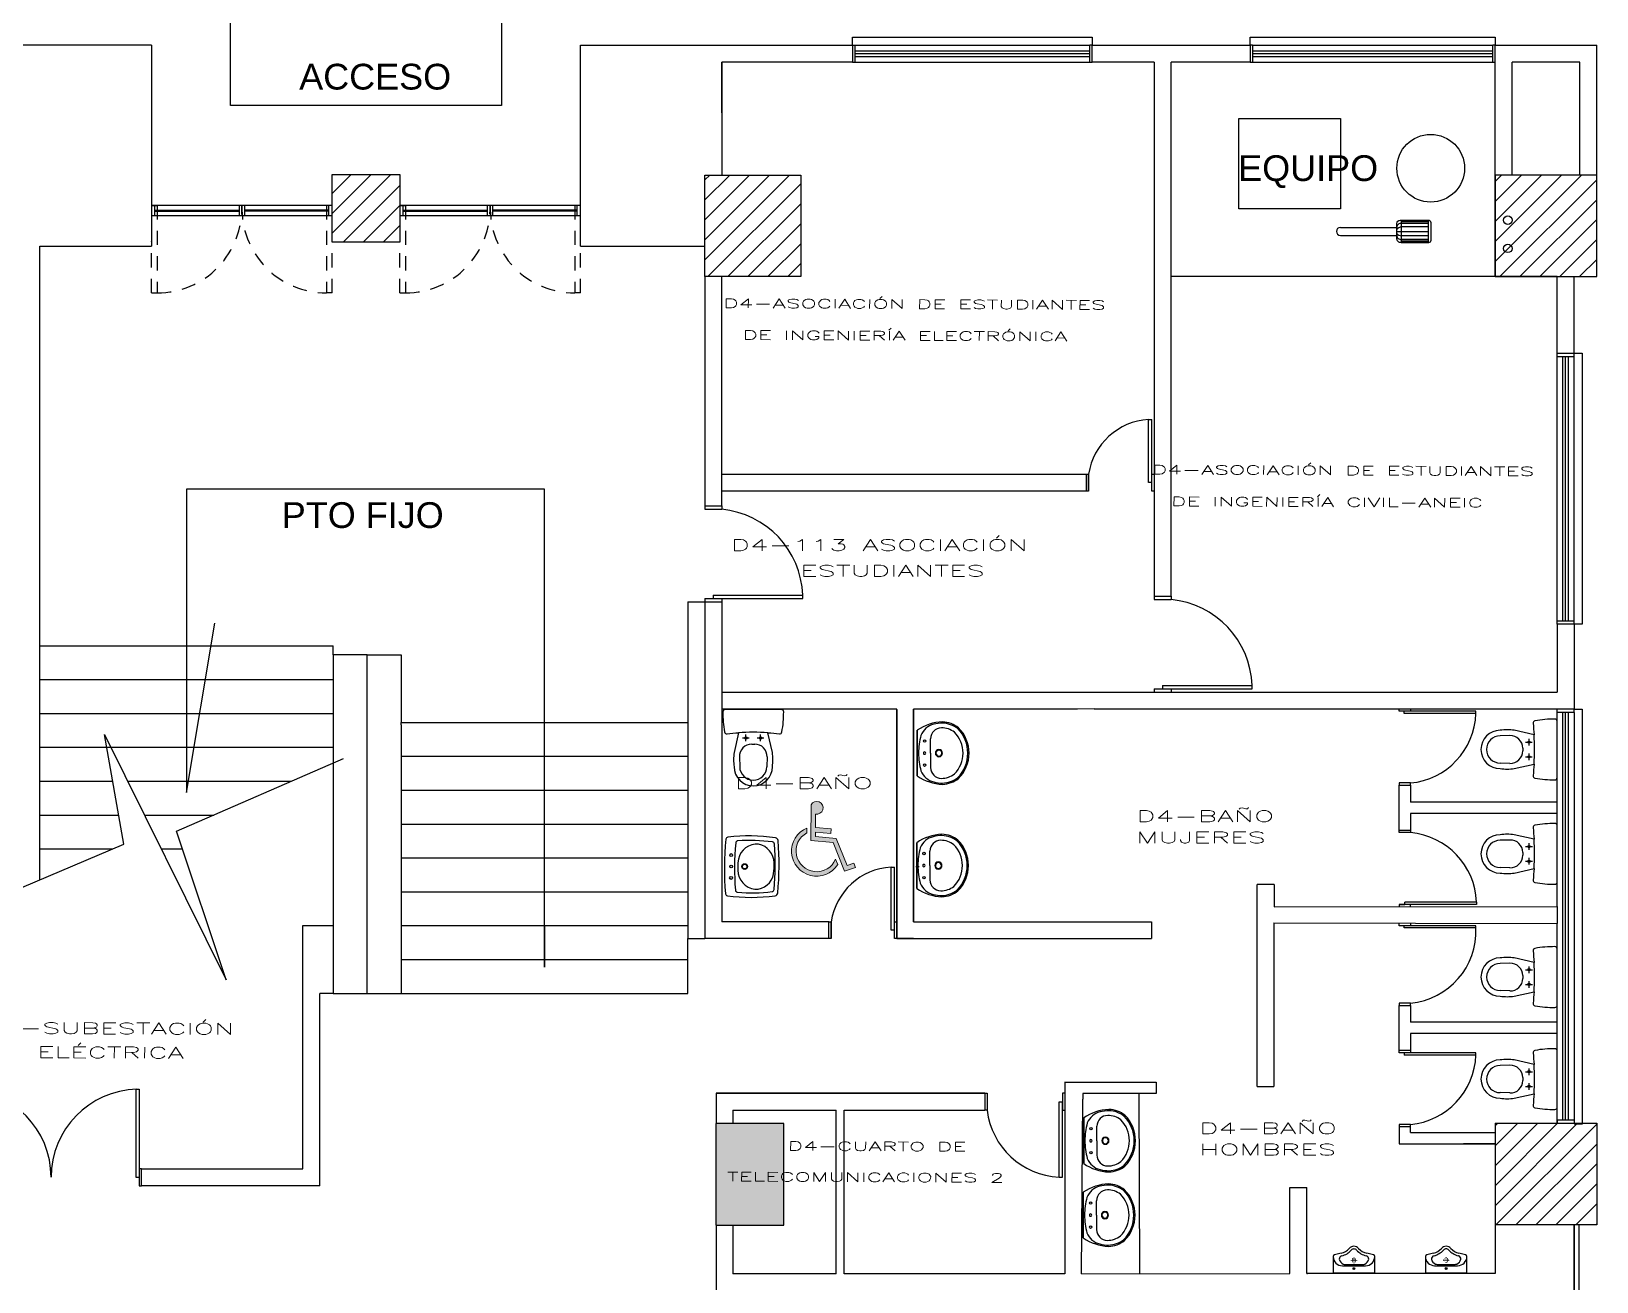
# Model space of a CAD drawing. Header units: metres. Extents: x 6495 to 6855, y 1254 to 1306.
# Drawn here: x 6541.27 to 6555.13, y 1282.45 to 1293.52 of the extents above; entities that cross this region are included whole.
import ezdxf

# ---------------------------------------------------------------- set-up
doc = ezdxf.new("R2010")
doc.units = ezdxf.units.M
doc.linetypes.add('ACAD_ISO12W100', pattern=[21, 12, -3, 0, -3, 0, -3])
doc.linetypes.add('HIDDEN2', pattern=[0.1875, 0.125, -0.0625])
for name, color, linetype in [('0-Grises', 252, 'Continuous'), ('1', 7, 'ACAD_ISO12W100'), ('PLANTA', 253, 'Continuous')]:
    doc.layers.add(name, color=color, linetype=linetype)
doc.layers.add('0.Texto_Oficinas', color=7, linetype='Continuous', lineweight=20)
doc.layers.add('Baño Discapacitados', color=5, linetype='Continuous', lineweight=20)
doc.styles.add('ROMANS', font='romans.shx')
doc.styles.get("Standard").update_dxf_attribs({"font": 'arial.ttf'})
pattern_1 = [(45, (6370.327474428194, 1033.63199151552), (-0.08838834764831843, 0.08838834764831845), [])]

# ---------------------------------------------------------------- blocks, each defined once
blk = doc.blocks.new('WC-P-04')
for p, q in [((-0.09500000000000025, -0.2500000000000002), (-0.03500000000000064, -0.2500000000000002)), ((-0.06500000000000045, -0.2800000000000002), (-0.06500000000000045, -0.2200000000000002)), ((0.03499999999999953, -0.2500000000000002), (0.09499999999999914, -0.2500000000000004)), ((0.06499999999999934, -0.2800000000000002), (0.06499999999999934, -0.2200000000000002)), ((-0.0128777882170899, -0.3049999999999999), (0.01287778821708935, -0.3049999999999999)), ((-0.1228192907653614, -0.4185869231143633), (-0.1199999999999997, -0.5050000000000003)), ((0.1228192907653612, -0.4185869231143633), (0.1199999999999995, -0.5050000000000003))]:
    blk.add_line(p, q)
blk.add_lwpolyline([(-0.2493524336064915, 0, 0.4121316563836271), (-0.2693519276182538, -0.0198577351993009, 0.04773516024861684), (-0.2536265098635873, -0.1975165801948497, 0.3952114555360509), (-0.2316010347893223, -0.2137235965113624, -0.01300951580411163), (-0.1300000000000004, -0.2043134951214642), (-0.1700000000000005, -0.3800000000000003, 0.062591056497325), (-0.1700000000000004, -0.5050000000000003, 1), (0.1700000000000004, -0.5050000000000003, 0.06259105649732512), (0.1700000000000003, -0.3800000000000001), (0.1300000000000002, -0.2043134951214642, -0.01300951580411163), (0.2316010347893221, -0.2137235965113624, 0.395211455536051), (0.2536265098635863, -0.1975165801948492, 0.04773516024861629), (0.2693519276182527, -0.01985773519930101, 0.4121316563836303), (0.2493524336064915, 0)], format="xyb", close=True)
for centre in [(-0.06499999999999911, -0.2500000000000002), (0.06499999999999934, -0.2500000000000002)]:
    blk.add_circle(centre, 0.009999999999999787)
for centre, radius, start, end in [((-4.996003610813204e-16, -2.161124999999997), 1.961124999999997, 86.19916267301204, 93.80083732698795), ((-0.01287778821708946, -0.415), 0.11, 89.99999999999993, 181.868654494166), ((0.01287778821708935, -0.415), 0.11, 358.131345505834, 90.0000000000001), ((-4.996003610813204e-16, -0.5050000000000003), 0.1199999999999999, 180, 0)]:
    blk.add_arc(centre, radius, start, end)
blk = doc.blocks.new('ORINAL')
at = {"layer": 'PLANTA'}
for p, q in [((1158994.217974335, 995737.6063988723), (1158994.029793442, 995737.5606406005)), ((1158995.125921063, 995737.5606406005), (1158994.937740171, 995737.6063988723)), ((1158993.991607253, 995737.5120563039), (1158993.991607253, 995737.0513552048)), ((1158994.252357213, 995737.2513552047), (1158994.903357253, 995737.2513552047)), ((1158994.325211674, 995737.2888552047), (1158994.830502832, 995737.2888552047)), ((1158994.923295868, 995737.532725731), (1158994.920019454, 995737.5335224274)), ((1158995.164107253, 995737.0513552048), (1158995.164107253, 995737.5120563039)), ((1158993.991607253, 995737.0513552048), (1158995.164107253, 995737.0513552048))]:
    blk.add_line(p, q, dxfattribs=at)
for radius in [0.02707178108570358, 0.0195819836925586]:
    blk.add_circle((1158994.577857232, 995737.1697461433), radius, dxfattribs=at)
for centre, radius, start, end in [((1158994.111650039, 995738.0436575417), 0.4500000000000192, 283.6668631874676, 318.0264261354254), ((1158994.111650039, 995738.0436575417), 0.5250000000000308, 283.6668631874558, 318.0264261354167), ((1158994.577857253, 995737.6242718713), 0.1770833333333424, 41.97357386457194, 138.0264261354281), ((1158994.577857253, 995737.6242718713), 0.1020833333333783, 41.9735738645546, 138.0264261353921), ((1158995.044064467, 995738.0436575417), 0.5249999999998811, 221.973573864566, 256.3331368125237), ((1158995.044064467, 995738.0436575417), 0.4500000000000068, 221.9735738645745, 256.3331368125324), ((1158994.041607253, 995737.5120563039), 0.04999999999998553, 103.6668631874533, 180), ((1158994.252357253, 995737.5121052046), 0.26075, 180, 270), ((1158994.257935715, 995737.439568914), 0.09655003764007414, 103.3178998362516, 183.6052089240505), ((1158994.354960311, 995737.4820267505), 0.199379708352035, 194.0872991878417, 246.4245504679426), ((1158994.325211674, 995737.4138552048), 0.1250000000001144, 246.4245504680225, 270.0000000000651), ((1158994.507146575, 995737.4065226333), 0.003125000000068212, 0, 180), ((1158994.507146575, 995737.4065226333), 0.003124999999926104, 180, 0), ((1158994.542501914, 995737.4418779723), 0.003125000000068212, 0, 180), ((1158994.542501914, 995737.4418779723), 0.003124999999926104, 180, 0), ((1158994.542501914, 995737.4065226333), 0.003125000000068212, 0, 180), ((1158994.542501914, 995737.4065226333), 0.003124999999926104, 180, 0), ((1158994.542501914, 995737.3711672942), 0.003125000000068212, 0, 180), ((1158994.542501914, 995737.3711672942), 0.003124999999926104, 180, 0), ((1158994.577857253, 995737.4772333114), 0.003125000000068212, 0, 180), ((1158994.577857253, 995737.4772333114), 0.003124999999926104, 180, 0), ((1158994.577857253, 995737.4418779723), 0.003125000000068212, 0, 180), ((1158994.577857253, 995737.4418779723), 0.003124999999926104, 180, 0), ((1158994.577857253, 995737.4065226333), 0.003125000000068212, 0, 180), ((1158994.577857253, 995737.4065226333), 0.003124999999926104, 180, 0), ((1158994.577857253, 995737.3711672942), 0.003125000000068212, 0, 180), ((1158994.577857253, 995737.3711672942), 0.003124999999926104, 180, 0), ((1158994.577857253, 995737.3358119552), 0.003125000000068212, 0, 180), ((1158994.577857253, 995737.3358119552), 0.003124999999926104, 180, 0), ((1158994.613212592, 995737.4418779723), 0.003125000000068212, 0, 180), ((1158994.613212592, 995737.4418779723), 0.003124999999926104, 180, 0), ((1158994.613212592, 995737.4065226333), 0.003125000000068212, 0, 180), ((1158994.613212592, 995737.4065226333), 0.003124999999926104, 180, 0), ((1158994.613212592, 995737.3711672942), 0.003125000000068212, 0, 180), ((1158994.613212592, 995737.3711672942), 0.003124999999926104, 180, 0), ((1158994.648567931, 995737.4065226333), 0.003125000000068212, 0, 180), ((1158994.648567931, 995737.4065226333), 0.003124999999926104, 180, 0), ((1158994.830502832, 995737.4138552048), 0.1249999999998153, 270, 293.5754495320361), ((1158994.800754195, 995737.4820267505), 0.1993797083522021, 293.5754495320411, 345.9127008121287), ((1158994.903357253, 995737.5121052046), 0.2607499999999996, 270, 0), ((1158994.897778791, 995737.439568914), 0.09655003764017484, 356.3947910759969, 76.68210016375805), ((1158995.114107253, 995737.5120563039), 0.04999999999995453, 0, 76.33313681254673)]:
    blk.add_arc(centre, radius, start, end, dxfattribs=at)
blk = doc.blocks.new('LVM-10-P')
blk.add_lwpolyline([(-0.232155483873551, -0.4742705418613422, 0.04631764536493309), (0.2321554838736326, -0.4742705418613333, 0.2971604706515595), (0.2565851161613745, -0.4516236574452396, 0.06734251365690783), (0.2593530181209264, -0.02820646960120499, 0.3498621787306194), (0.2423416837250382, -0.01171945796649768, 0.04835923307273065), (-0.2423416837250383, -0.01171945796649652, 0.3498621787306201), (-0.2593530181209275, -0.02820646960120365, 0.06734251365691231), (-0.2565851161613723, -0.4516236574452663, 0.2971604706520481)], format="xyb", close=True)
for centre, radius in [((-0.1016000000000073, -0.06000000000000048), 0.01270000000000016), ((-6.980527267330672e-15, -0.06000000000000048), 0.01270000000000016), ((0.1015999999999934, -0.06000000000000048), 0.01270000000000016), ((-6.980527267330672e-15, -0.180000000000001), 0.02539999999999987), ((-6.980527267330672e-15, -0.180000000000001), 0.02039999999999987)]:
    blk.add_circle(centre, radius)
for centre, radius, start, end in [((1.306781645369646, -0.2296862001522721), 1.539041438977984, 175.82306574039, 187.2681040497336), ((-0.2082250374707922, -0.119044235775656), 0.02, 94.97414757119786, 175.8230657403897), ((-6.980527267330672e-15, -2.5115), 2.4215, 85.02585242880038, 94.97414757119931), ((-0.03089105949386527, -0.2902147881365282), 0.17, 90.79675191462492, 173.7652819831912), ((-6.980527267330672e-15, -2.5115), 2.391500000000001, 89.2032480853746, 90.79675191462508), ((0.03089105949386374, -0.2902147881365287), 0.17, 6.234718016808685, 89.20324808537464), ((0.2082250374707911, -0.1190442357756569), 0.02, 4.176934259610391, 85.02585242880077), ((-1.306781645369645, -0.2296862001522717), 1.539041438977983, 352.7318959502665, 4.17693425960992), ((-0.1004770332894343, -0.2826126666614162), 0.1, 173.7652819831911, 190.5424329008748), ((0.1004770332894328, -0.2826126666614166), 0.1, 349.457567099125, 6.234718016808629), ((-0.03165865600983762, -0.2698052099036103), 0.17, 190.5424329008748, 269.2101176430417), ((0.0316586560098361, -0.2698052099036103), 0.17, 270.7898823569591, 349.4575670991249), ((-0.2000543327187033, -0.4218637963252734), 0.02, 187.2681040497357, 265.3287290650858), ((-6.980527267330672e-15, 2.026476562767081), 2.4765, 265.3287290650827, 274.6712709349177), ((-6.980527267330672e-15, 2.026476562767081), 2.4665, 269.2101176430411, 270.7898823569593), ((0.2000543327187018, -0.421863796325272), 0.02, 274.6712709349193, 352.7318959502644)]:
    blk.add_arc(centre, radius, start, end)
blk = doc.blocks.new('LAVAMANOS')
at = {"layer": 'PLANTA'}
for p, q in [((1158996.540516834, 995737.1417854474), (1158996.240516834, 995737.1417854474)), ((1158996.540516834, 995737.1417854474), (1158996.840516835, 995737.1417854474)), ((1158997.015516834, 995736.8667854473), (1158996.065516835, 995736.8667854473))]:
    blk.add_line(p, q, dxfattribs=at)
blk.add_lwpolyline([(1158995.891044086, 995737.391785447, 0.1419957021104437), (1158996.065516834, 995736.8667854471), (1158997.015516834, 995736.8667854471, 0.1419957021104437), (1158997.189989583, 995737.391785447, 0.1553449608111852), (1158997.068169493, 995737.7247795109, 0.1976038947071356), (1158996.540516834, 995737.9417854473, 0.1976038947071406), (1158996.012864176, 995737.7247795109, 0.15534496081118)], format="xyb", close=True, dxfattribs=at)
for centre in [(1158996.290516834, 995737.0167854475), (1158996.790516835, 995737.0167854475)]:
    blk.add_circle(centre, 0.02499999999999947, dxfattribs=at)
for centre, radius, start, end in [((1158996.47491643, 995737.3669658122), 0.5843996311628341, 142.2457659269526, 177.5658981965711), ((1158996.47491643, 995737.3669658122), 0.5593996311628341, 142.41396662289, 177.4623215641683), ((1158996.540516834, 995737.1917854474), 0.75, 90.00000000000024, 134.711461562465), ((1158996.47491643, 995737.3669658122), 0.4593996311628341, 143.2578547988422, 180.0224948828342), ((1158996.540516834, 995737.1917854474), 0.725, 90.00000000000024, 134.5810415775526), ((1158996.540516834, 995737.1917854474), 0.625, 90.00000000000024, 133.9455195623104), ((1158996.540516834, 995737.1917854474), 0.75, 45.2885384375362, 90), ((1158996.540516834, 995737.1917854474), 0.725, 45.4189584224487, 90), ((1158996.540516834, 995737.1917854474), 0.625, 46.05448043768958, 90), ((1158996.606117239, 995737.3669658122), 0.4593996311628341, 359.977505117166, 36.74214520115775), ((1158996.606117239, 995737.3669658122), 0.5593996311628341, 2.542953637966221, 37.58603337711143), ((1158996.606117239, 995737.3669658122), 0.5843996311628341, 2.434101803429005, 37.7542340730488), ((1158996.883967275, 995737.4302714819), 0.993668775283641, 182.2196923998707, 214.5465994029296), ((1158996.883967275, 995737.4302714819), 0.9686687752836409, 182.2800551933944, 193.2393905099675), ((1158996.240516834, 995737.3667854473), 0.2249999999999996, 180, 270), ((1158996.540516834, 995737.3167854475), 0.07500000000000062, 90, 270), ((1158996.540516834, 995737.3167854475), 0.06250000000000062, 90, 270), ((1158996.540516834, 995737.3167854475), 0.07500000000000062, 270.0000000000002, 90.00000000000024), ((1158996.540516834, 995737.3167854475), 0.06250000000000062, 270.0000000000002, 90.00000000000024), ((1158996.840516835, 995737.3667854473), 0.2249999999999996, 270.0000000000002, 2.398081733190338e-13), ((1158996.197066394, 995737.4302714819), 0.993668775283641, 325.4534005970706, 357.7803076001295), ((1158996.197066394, 995737.4302714819), 0.9686687752836409, 346.7606094900327, 357.7803076001295), ((1158996.306661836, 995737.2917854475), 0.3750000000000009, 192.8435525632991, 248.9605302186832), ((1158996.540516834, 995737.0167854475), 0.02499999999999947, 89.99999999999488, 270.0000000000051), ((1158996.540516834, 995737.0167854475), 0.02499999999999947, 269.9999999999951, 90.00000000000529), ((1158996.774371833, 995737.2917854475), 0.3750000000000009, 291.0394697813171, 347.1564474367012), ((1158996.540516834, 995738.2745909085), 1.382805461285032, 254.5453395771649, 270.0000000000005), ((1158996.540516834, 995738.2745909085), 1.382805461285032, 269.9999999999997, 285.4546604228353)]:
    blk.add_arc(centre, radius, start, end, dxfattribs=at)
blk = doc.blocks.new('aa')
at = {"layer": 'Baño Discapacitados'}
h = blk.add_hatch(color=5, dxfattribs=at)
h.dxf.hatch_style = 1
edge = h.paths.add_edge_path()
edge.add_line((1252.299344812108, 1146.36571551086), (1252.298271190901, 1146.048733900464))
edge.add_line((1252.298271190901, 1146.048733900464), (1252.495987948794, 1146.030849661429))
edge.add_line((1252.495987948794, 1146.030849661429), (1252.596992934129, 1145.778045403351))
edge.add_line((1252.596992934129, 1145.778045403351), (1252.692492594874, 1145.81067544717))
edge.add_line((1252.692492594874, 1145.81067544717), (1252.679729666428, 1145.848029219841))
edge.add_line((1252.679729666428, 1145.848029219841), (1252.619730429558, 1145.827528855492))
edge.add_line((1252.619730429558, 1145.827528855492), (1252.52366028757, 1146.067981745329))
edge.add_line((1252.52366028757, 1146.067981745329), (1252.3378675253, 1146.084787424105))
edge.add_line((1252.3378675253, 1146.084787424105), (1252.338001734714, 1146.124409806724))
edge.add_line((1252.338001734714, 1146.124409806724), (1252.474574555838, 1146.112056263397))
edge.add_line((1252.474574555838, 1146.112056263397), (1252.478130568069, 1146.151369454325))
edge.add_line((1252.478130568069, 1146.151369454325), (1252.338135933733, 1146.164032503281))
edge.add_line((1252.338135933733, 1146.164032503281), (1252.3385385463, 1146.282900605637))
edge.add_arc((1252.349134232155, 1146.338597260075), 0.05669555427299113, 259.2288069787922, 511.4246860854549)
h = blk.add_hatch(color=5, dxfattribs=at)
h.dxf.hatch_style = 1
edge = h.paths.add_edge_path()
edge.add_arc((1252.348746290383, 1145.954948014714), 0.2217538785015213, 112.7555647001658, 327.4673021948395)
edge.add_line((1252.53570358808, 1145.835693029626), (1252.516523899765, 1145.883697584856))
edge.add_arc((1252.348746289763, 1145.954948022727), 0.1822798708434721, 118.07097417922591, 336.99043215731723, ccw=False)
edge.add_line((1252.262971773508, 1146.115785467608), (1252.262971773508, 1146.159441327282))
for points in [[(1252.299344812108, 1146.36571551086), (1252.298271190901, 1146.048733900464), (1252.495987948794, 1146.030849661429), (1252.596992934129, 1145.778045403351), (1252.692492594874, 1145.81067544717), (1252.679729666428, 1145.848029219841), (1252.619730429558, 1145.827528855492), (1252.52366028757, 1146.067981745329), (1252.3378675253, 1146.084787424105), (1252.338001734714, 1146.124409806724), (1252.474574555838, 1146.112056263397), (1252.478130568069, 1146.151369454325), (1252.338135933733, 1146.164032503281), (1252.3385385463, 1146.282900605637, 1.966764263301076)], [(1252.262971773508, 1146.159441327282, 1.360236781092937), (1252.53570358808, 1145.835693029626), (1252.516523899765, 1145.883697584856, -1.413912754458692), (1252.262971773508, 1146.115785467608)]]:
    blk.add_lwpolyline(points, format="xyb", close=True, dxfattribs=at)

msp = doc.modelspace()

# ---------------------------------------------------------------- hatches: boundary and pattern name
at = {"layer": '0-Grises'}
h = msp.add_hatch(dxfattribs=at)
h.set_pattern_fill('ANSI31', color=8, style=0)
h.set_pattern_definition(pattern_1)
h.paths.add_polyline_path([(6544.529490655199, 1292.254905992418), (6543.929490655199, 1292.254905992418), (6543.929490655199, 1291.979905992418), (6543.93041493594, 1291.979905992418), (6543.93041493594, 1291.954905992418), (6543.93041493594, 1291.929905992418), (6543.929490655199, 1291.929905992418), (6543.929490655199, 1291.654905992418), (6544.529490655199, 1291.654905992418)])
h = msp.add_hatch(dxfattribs=at)
h.set_pattern_fill('ANSI31', color=8, style=0)
h.set_pattern_definition(pattern_1)
h.paths.add_polyline_path([(6547.230414935939, 1292.249905992418), (6547.230414935939, 1291.349905992418), (6548.080414935939, 1291.349905992418), (6548.080414935939, 1292.249905992418)])
h = msp.add_hatch(dxfattribs=at)
h.set_pattern_fill('ANSI31', color=8, style=0)
h.set_pattern_definition([(45, (6286.654997468624, 1033.63199151552), (-0.08838834764831843, 0.08838834764831845), [])])
h.paths.add_polyline_path([(6555.130414935939, 1291.349905992418), (6555.130414935939, 1292.249905992418), (6554.23041493594, 1292.249905992418), (6554.23041493594, 1291.349905992418)])
msp.add_hatch(color=8, dxfattribs=at).paths.add_polyline_path([(6547.330414935939, 1282.946328579238), (6547.93041493594, 1282.946328579238), (6547.93041493594, 1283.846328579238), (6547.330414935939, 1283.846328579238)])
h = msp.add_hatch(dxfattribs=at)
h.set_pattern_fill('ANSI31', color=8, style=0)
h.set_pattern_definition(pattern_1)
h.paths.add_polyline_path([(6555.130414935939, 1283.849905992418), (6554.230414935939, 1283.849905992418), (6554.230414935939, 1282.949905992418), (6555.130414935939, 1282.949905992418)])

# ---------------------------------------------------------------- linework, layer by layer
for p, q in [((6543.030414935939, 1292.867006837037), (6543.030414935939, 1294.287006837037)), ((6545.429490655199, 1294.287006837037), (6545.429490655199, 1292.867006837037)), ((6548.540414935939, 1293.399905992418), (6548.540414935939, 1293.469905992418)), ((6548.540414935939, 1293.469905992418), (6550.660414935939, 1293.469905992418)), ((6550.660414935939, 1293.469905992418), (6550.660414935939, 1293.399905992418)), ((6552.06041493594, 1293.399905992418), (6552.06041493594, 1293.469905992418)), ((6552.06041493594, 1293.469905992418), (6554.230414935939, 1293.469905992418)), ((6554.230414935939, 1293.469905992418), (6554.230414935939, 1293.399905992418)), ((6542.330414935939, 1293.399905992418), (6539.750414935939, 1293.399905992418)), ((6542.330414935939, 1293.399905992418), (6542.330414935939, 1291.619905992418)), ((6546.129490655198, 1291.619905992418), (6546.129490655198, 1293.399905992418)), ((6546.129490655198, 1293.399905992418), (6547.380414935939, 1293.399905992418)), ((6547.380414935939, 1293.399905992418), (6548.540414935939, 1293.399905992418)), ((6548.540414935939, 1293.399905992418), (6548.540414935939, 1293.249905992418)), ((6548.540414935939, 1293.399905992418), (6548.56041493594, 1293.399905992418)), ((6548.56041493594, 1293.399905992418), (6548.56041493594, 1293.249905992418)), ((6548.56041493594, 1293.399905992418), (6550.64041493594, 1293.399905992418)), ((6548.56041493594, 1293.349905992418), (6550.64041493594, 1293.349905992418)), ((6548.56041493594, 1293.324905992418), (6550.64041493594, 1293.324905992418)), ((6550.660414935939, 1293.399905992418), (6550.64041493594, 1293.399905992418)), ((6550.64041493594, 1293.249905992418), (6550.64041493594, 1293.399905992418)), ((6550.660414935939, 1293.249905992418), (6550.660414935939, 1293.399905992418)), ((6550.660414935939, 1293.399905992418), (6552.06041493594, 1293.399905992418)), ((6552.06041493594, 1293.399905992418), (6552.06041493594, 1293.249905992418)), ((6552.080414935939, 1293.399905992418), (6552.06041493594, 1293.399905992418)), ((6552.080414935939, 1293.399905992418), (6552.080414935939, 1293.249905992418)), ((6552.080414935939, 1293.399905992418), (6554.210414935939, 1293.399905992418)), ((6552.080414935939, 1293.349905992418), (6554.210414935939, 1293.349905992418)), ((6552.080414935939, 1293.324905992418), (6554.210414935939, 1293.324905992418)), ((6554.210414935939, 1293.249905992418), (6554.210414935939, 1293.399905992418)), ((6554.230414935939, 1293.399905992418), (6554.210414935939, 1293.399905992418)), ((6554.230414935939, 1292.249905992418), (6554.230414935939, 1293.399905992418)), ((6554.230414935939, 1293.399905992418), (6554.380414935939, 1293.399905992418)), ((6555.130414935939, 1292.249905992418), (6555.130414935939, 1293.399905992418)), ((6547.380414935939, 1293.024905992418), (6547.380414935939, 1293.249905992418)), ((6547.380414935939, 1293.249905992418), (6547.380414935939, 1292.799905992418)), ((6547.380414935939, 1293.249905992418), (6547.380414935939, 1292.249905992418)), ((6547.380414935939, 1292.799905992418), (6547.380414935939, 1293.249905992418)), ((6548.540414935939, 1293.249905992418), (6547.380414935939, 1293.249905992418)), ((6548.540414935939, 1293.249905992418), (6548.56041493594, 1293.249905992418)), ((6548.56041493594, 1293.299905992418), (6550.64041493594, 1293.299905992418)), ((6548.56041493594, 1293.249905992418), (6550.64041493594, 1293.249905992418)), ((6550.64041493594, 1293.249905992418), (6550.660414935939, 1293.249905992418)), ((6551.210414935939, 1293.249905992418), (6550.660414935939, 1293.249905992418)), ((6551.210414935939, 1293.249905992418), (6551.210414935939, 1288.518910037806)), ((6552.06041493594, 1293.249905992418), (6551.360414935939, 1293.249905992418)), ((6551.360414935939, 1288.518910037806), (6551.360414935939, 1293.249905992418)), ((6552.06041493594, 1293.249905992418), (6552.080414935939, 1293.249905992418)), ((6552.080414935939, 1293.299905992418), (6554.210414935939, 1293.299905992418)), ((6552.080414935939, 1293.249905992418), (6554.210414935939, 1293.249905992418)), ((6554.210414935939, 1293.249905992418), (6554.230414935939, 1293.249905992418)), ((6554.980414935939, 1293.249905992418), (6554.380414935939, 1293.249905992418)), ((6554.380414935939, 1292.249905992418), (6554.380414935939, 1293.249905992418)), ((6554.980414935939, 1292.249905992418), (6554.980414935939, 1293.249905992418)), ((6545.429490655199, 1292.867006837037), (6543.030414935939, 1292.867006837037)), ((6543.929490655199, 1292.254905992418), (6544.529490655199, 1292.254905992418)), ((6543.929490655199, 1291.654905992418), (6543.929490655199, 1292.254905992418)), ((6544.529490655199, 1292.254905992418), (6544.529490655199, 1291.654905992418)), ((6547.230414935939, 1292.249905992418), (6548.080414935939, 1292.249905992418)), ((6547.230414935939, 1291.349905992418), (6547.230414935939, 1292.249905992418)), ((6548.080414935939, 1292.249905992418), (6548.080414935939, 1291.349905992418)), ((6554.230414935939, 1291.349905992418), (6554.230414935939, 1292.249905992418)), ((6554.23041493594, 1292.249905992418), (6554.23041493594, 1291.349905992418)), ((6555.130414935939, 1292.249905992418), (6554.23041493594, 1292.249905992418)), ((6555.130414935939, 1291.349905992418), (6555.130414935939, 1292.249905992418)), ((6543.93041493594, 1291.979905992418), (6542.330414935939, 1291.979905992418)), ((6542.330414935939, 1291.979905992418), (6542.380414935939, 1291.979905992418)), ((6542.330414935939, 1291.979905992418), (6542.330414935939, 1291.929905992418)), ((6542.360414935939, 1291.889905992418), (6542.360414935939, 1291.979905992418)), ((6543.105414935939, 1291.979905992418), (6543.105414935939, 1291.889905992418)), ((6543.155414935939, 1291.979905992418), (6543.105414935939, 1291.979905992418)), ((6543.105414935939, 1291.959905992418), (6543.105414935939, 1291.949905992418)), ((6543.155414935939, 1291.889905992418), (6543.155414935939, 1291.979905992418)), ((6543.93041493594, 1291.979905992418), (6543.880414935939, 1291.979905992418)), ((6543.900414935939, 1291.889905992418), (6543.900414935939, 1291.979905992418)), ((6543.93041493594, 1291.929905992418), (6543.93041493594, 1291.979905992418)), ((6543.93041493594, 1291.954905992418), (6543.93041493594, 1291.979905992418)), ((6546.129490655198, 1291.979905992418), (6544.529490655199, 1291.979905992418)), ((6544.529490655199, 1291.979905992418), (6544.529490655199, 1291.929905992418)), ((6544.529490655199, 1291.979905992418), (6544.579490655198, 1291.979905992418)), ((6544.559490655199, 1291.889905992418), (6544.559490655199, 1291.979905992418)), ((6545.304490655199, 1291.979905992418), (6545.304490655199, 1291.889905992418)), ((6545.354490655199, 1291.979905992418), (6545.304490655199, 1291.979905992418)), ((6545.304490655199, 1291.959905992418), (6545.304490655199, 1291.949905992418)), ((6545.354490655199, 1291.889905992418), (6545.354490655199, 1291.979905992418)), ((6546.129490655198, 1291.979905992418), (6546.079490655198, 1291.979905992418)), ((6546.099490655199, 1291.889905992418), (6546.099490655199, 1291.979905992418)), ((6542.330414935939, 1291.889905992418), (6543.93041493594, 1291.889905992418)), ((6544.529490655199, 1291.889905992418), (6546.129490655198, 1291.889905992418)), ((6552.860414935939, 1291.784905992418), (6553.360414935939, 1291.784905992418)), ((6552.860414935939, 1291.714905992418), (6553.360414935939, 1291.714905992418)), ((6553.360414935939, 1291.749905992418), (6553.400414935939, 1291.749905992418)), ((6541.340458989429, 1286.006414704674), (6541.340458989429, 1291.619905992418)), ((6541.340458989429, 1291.619905992418), (6542.330414935939, 1291.619905992418)), ((6544.529490655199, 1291.654905992418), (6543.929490655199, 1291.654905992418)), ((6546.129490655198, 1291.619905992418), (6547.230414935939, 1291.619905992418)), ((6548.080414935939, 1291.349905992418), (6547.230414935939, 1291.349905992418)), ((6548.080414935939, 1291.349905992418), (6547.230414935939, 1291.349905992418)), ((6547.230432437049, 1291.349905992418), (6547.230432437049, 1289.318483405597)), ((6547.380432437049, 1289.318483405597), (6547.380432437049, 1291.349905992418)), ((6554.780432437049, 1291.349905992418), (6551.360414935939, 1291.349905992418)), ((6554.23041493594, 1291.349905992418), (6555.130414935939, 1291.349905992418)), ((6554.780432437049, 1290.672487450986), (6554.780432437049, 1291.349905992418)), ((6554.930432437049, 1290.672487450986), (6554.930432437049, 1291.349905992418)), ((6542.330414935939, 1291.206574515063), (6542.380414935939, 1291.206574515063)), ((6543.93041493594, 1291.206574515063), (6543.880414935939, 1291.206574515063)), ((6547.230432437049, 1290.768483405598), (6547.230432437049, 1289.318483405597)), ((6554.780414935939, 1288.269905992418), (6554.780432437049, 1290.672487450986)), ((6554.780432437049, 1290.672487450986), (6554.930432437049, 1290.672487450986)), ((6554.780432437049, 1290.642487450986), (6554.930432437049, 1290.642487450986)), ((6554.830432437049, 1288.299905992418), (6554.830432437049, 1290.642487450986)), ((6554.855414935939, 1288.299905992418), (6554.855432437049, 1290.642487450986)), ((6554.880432437049, 1288.299905992418), (6554.880432437049, 1290.642487450986)), ((6554.930432437049, 1290.672487450986), (6555.000432437049, 1290.672487450986)), ((6554.930432437049, 1288.269905992418), (6554.930432437049, 1290.672487450986)), ((6555.000432437049, 1290.672487450986), (6555.000432437049, 1288.269905992418)), ((6551.160414935939, 1289.524905992418), (6551.160414935939, 1290.083749843975)), ((6551.160414935939, 1290.083749843975), (6551.19041493594, 1290.083749843975)), ((6551.19041493594, 1289.524905992418), (6551.19041493594, 1290.083749843975)), ((6550.61041493594, 1289.449905992418), (6550.61041493594, 1289.599905992418)), ((6550.61041493594, 1289.599905992418), (6550.630414935939, 1289.599905992418)), ((6550.630414935939, 1289.449905992418), (6550.630414935939, 1289.599905992418)), ((6550.630414935939, 1289.599905992418), (6550.630414935939, 1289.449905992418)), ((6551.19041493594, 1289.449905992418), (6551.19041493594, 1289.599905992418)), ((6551.19041493594, 1289.449905992418), (6551.19041493594, 1289.599905992418)), ((6551.19041493594, 1289.599905992418), (6551.210414935939, 1289.599905992418)), ((6545.810436962684, 1289.465784318047), (6542.640458989429, 1289.465784318047)), ((6542.640458989429, 1289.465784318047), (6542.640458989429, 1286.778635841232)), ((6545.810436962684, 1285.232103028515), (6545.810436962684, 1289.465784318047)), ((6550.610414935939, 1289.449905992418), (6547.380432437049, 1289.449905992418)), ((6550.630414935939, 1289.449905992418), (6550.61041493594, 1289.449905992418)), ((6551.19041493594, 1289.524905992418), (6551.160414935939, 1289.524905992418)), ((6551.210414935939, 1289.449905992418), (6551.19041493594, 1289.449905992418)), ((6547.230432437049, 1289.318483405597), (6547.380432437049, 1289.318483405597)), ((6547.230432437049, 1289.318483405597), (6547.230432437049, 1289.288483405598)), ((6547.380432437049, 1289.318483405597), (6547.380432437049, 1289.288483405598)), ((6547.230432437049, 1289.288483405598), (6547.380432437049, 1289.288483405598)), ((6547.230432437049, 1288.498483405597), (6547.380432437049, 1288.498483405597)), ((6547.230432437049, 1288.498483405597), (6547.230432437049, 1288.468483405597)), ((6547.305432437049, 1288.528483405597), (6548.098417304496, 1288.528483405597)), ((6547.305432437049, 1288.528483405597), (6547.305432437049, 1288.498483405597)), ((6547.305432437049, 1288.498483405597), (6548.098984577743, 1288.498483405597)), ((6547.380432437049, 1288.498483405597), (6547.380432437049, 1288.468483405597)), ((6548.098984577743, 1288.498483405597), (6548.098417304496, 1288.528483405597)), ((6551.210414935939, 1288.518910037806), (6551.210414935939, 1288.488910037806)), ((6551.210414935939, 1288.518910037806), (6551.360414935939, 1288.518910037806)), ((6551.210414935939, 1288.488910037806), (6551.360414935939, 1288.488910037806)), ((6551.360414935939, 1288.518910037806), (6551.360414935939, 1288.488910037806)), ((6547.080432437049, 1288.468483405597), (6547.080432437049, 1285.484905968234)), ((6547.080432437049, 1288.468483405597), (6547.230432437049, 1288.468483405597)), ((6547.230432437049, 1288.468483405597), (6547.380432437049, 1288.468483405597)), ((6547.230432437049, 1288.468483405597), (6547.230432437049, 1285.484905968234)), ((6547.380432437049, 1288.468483405597), (6547.380432437049, 1287.518910037806)), ((6542.640458989429, 1286.778635841232), (6542.891298612835, 1288.278635841232)), ((6554.780414935939, 1288.299905992418), (6554.93041493594, 1288.299905992418)), ((6554.93041493594, 1288.269905992418), (6554.780414935939, 1288.269905992418)), ((6554.780414935939, 1288.269905992418), (6554.780436805075, 1287.668910037806)), ((6555.000414935939, 1288.269905992418), (6554.93041493594, 1288.269905992418)), ((6554.93041493594, 1288.269905992418), (6554.930432437049, 1287.668910037806)), ((6541.340458989429, 1288.080028579238), (6543.940458989429, 1288.080028579238)), ((6543.940458989429, 1288.000028579238), (6543.940458989429, 1288.080028579238)), ((6544.240458989429, 1288.000028579238), (6543.940458989429, 1288.000028579238)), ((6543.940458989429, 1288.000028579238), (6543.940458989429, 1287.400028579238)), ((6544.240458989429, 1288.000028579238), (6544.54045898943, 1288.000028579238)), ((6544.240458989429, 1285.000028579238), (6544.240458989429, 1288.000028579238)), ((6544.54045898943, 1288.000028579238), (6544.54045898943, 1287.400028579238)), ((6541.340458989429, 1287.780028579238), (6543.940458989429, 1287.780028579238)), ((6543.940458989429, 1287.700028579238), (6543.940458989429, 1285.600028579238)), ((6547.380432437049, 1287.668910037806), (6554.780432437048, 1287.668910037806)), ((6551.210414935939, 1287.698910037806), (6551.210414935939, 1287.668910037806)), ((6551.210414935939, 1287.698910037806), (6551.360414935939, 1287.698910037806)), ((6551.285414935939, 1287.728910037806), (6551.285414935939, 1287.698910037806)), ((6551.285414935939, 1287.728910037806), (6552.078399803387, 1287.728910037806)), ((6551.285414935939, 1287.698910037806), (6552.078967076633, 1287.698910037806)), ((6551.360414935939, 1287.698910037806), (6551.360414935939, 1287.668910037806)), ((6552.078967076633, 1287.698910037806), (6552.078399803387, 1287.728910037806)), ((6554.930432437049, 1287.668910037806), (6554.930432437049, 1287.518910037806)), ((6547.380432437049, 1287.518910037806), (6547.380432437049, 1285.634905968234)), ((6548.930432437049, 1287.518910037806), (6547.380432437049, 1287.518910037806)), ((6548.930432437049, 1287.518910037806), (6547.380432437049, 1287.518910037806)), ((6548.930432437049, 1285.484905968234), (6548.930432437049, 1287.518910037806)), ((6548.930432437049, 1287.515474585467), (6548.930432437049, 1285.484905968234)), ((6550.679001010434, 1287.520014975823), (6549.080432437049, 1287.518910037806)), ((6550.530432437049, 1287.518910037806), (6549.080432437049, 1287.518910037806)), ((6549.080432437049, 1285.634905968234), (6549.080432437049, 1287.518910037806)), ((6549.080432437049, 1287.518910037806), (6549.080432437049, 1285.634905968234)), ((6549.080432437049, 1287.515559761971), (6549.080432437049, 1285.634905968234)), ((6550.530432437049, 1287.518910037806), (6550.480432437049, 1287.518910037806)), ((6554.780432437049, 1287.518910037806), (6550.680432437049, 1287.518910037806)), ((6553.380929168872, 1287.498910037806), (6553.380929168872, 1287.518910037806)), ((6553.480927989509, 1287.518910037806), (6553.480927989509, 1287.498910037806)), ((6554.780432437049, 1285.76890906567), (6554.780432437049, 1287.518910037806)), ((6554.930432437049, 1287.518910037806), (6554.780432437049, 1287.518910037806)), ((6554.930432437049, 1287.488910037806), (6554.930432437049, 1287.518910037806)), ((6554.930432437049, 1287.518910037806), (6555.000432437049, 1287.518910037806)), ((6555.000432437049, 1287.518910037806), (6555.000432437049, 1285.618909034312)), ((6541.340458989429, 1287.480028579238), (6543.940458989429, 1287.480028579238)), ((6544.54045898943, 1287.400028579238), (6547.080414935939, 1287.400028579238)), ((6544.54045898943, 1287.380028579238), (6544.54045898943, 1285.000028579238)), ((6553.480927989509, 1287.498910037806), (6553.380929168872, 1287.498910037806)), ((6554.060927868599, 1287.498910037806), (6553.425927989509, 1287.498910037806)), ((6553.425927989509, 1287.478910037806), (6553.425927989509, 1287.498910037806)), ((6554.060927868599, 1287.478910037806), (6553.425927989509, 1287.478910037806)), ((6553.480927989509, 1287.498910037806), (6553.475927989509, 1287.498910037806)), ((6554.060927868599, 1287.478910037806), (6554.060927868599, 1287.498910037806)), ((6554.930432437049, 1287.488910037806), (6554.780432437049, 1287.488910037806)), ((6554.830432292769, 1285.588908825208), (6554.830432416166, 1287.488910037806)), ((6554.855427868198, 1285.588908704997), (6554.855431775768, 1287.488910037806)), ((6554.880432437049, 1285.588908584742), (6554.880432437049, 1287.488910037806)), ((6554.930432437049, 1287.488910037806), (6554.930423443629, 1285.618909034312)), ((6542.084583692694, 1286.321547605166), (6541.912951903269, 1287.293332873403)), ((6541.912951903269, 1287.293332873403), (6542.991780559351, 1285.121106761659)), ((6541.340458989429, 1287.180028579238), (6543.940458989429, 1287.180028579238)), ((6544.54045898943, 1287.100028579238), (6547.080414935939, 1287.100028579238)), ((6542.550442070367, 1286.435875128041), (6544.029744901777, 1287.081009725757)), ((6541.340458989429, 1286.880028579238), (6541.98594761323, 1286.880028579238)), ((6542.118218064934, 1286.880028579238), (6543.568892267058, 1286.880028579238)), ((6553.48092916887, 1286.863910158716), (6553.38092916887, 1286.863910158716)), ((6553.38092916887, 1286.863910158716), (6553.38092916887, 1286.843910158716)), ((6553.38092916887, 1286.443910158716), (6553.38092916887, 1286.843910158716)), ((6553.38092916887, 1286.843910158716), (6553.48092916887, 1286.843910158716)), ((6553.48092916887, 1286.843910158716), (6553.48092916887, 1286.863910158716)), ((6553.48092916887, 1286.843910158716), (6553.480929430951, 1286.693910158716)), ((6544.54045898943, 1286.800028579238), (6547.080414935939, 1286.800028579238)), ((6554.780432447129, 1286.693909896736), (6553.480929430951, 1286.693910158716)), ((6541.340458989429, 1286.580028579238), (6542.03893209294, 1286.580028579238)), ((6542.267212037097, 1286.580028579238), (6542.880987989417, 1286.580028579238)), ((6554.780432426969, 1286.593909896736), (6553.48092916887, 1286.593910158716)), ((6553.48092916887, 1286.593910158716), (6553.48092916887, 1286.443910158716)), ((6542.991780559351, 1285.121106761659), (6542.550442070367, 1286.435875128041)), ((6544.54045898943, 1286.500028579238), (6547.080414935939, 1286.500028579238)), ((6544.54045898943, 1286.500028579238), (6547.080414935939, 1286.500028579238)), ((6553.48092916887, 1286.443910158716), (6553.38092916887, 1286.443910158716)), ((6553.38092916887, 1286.423910158716), (6553.38092916887, 1286.443910158716)), ((6553.48092916887, 1286.423910158716), (6553.38092916887, 1286.423910158716)), ((6553.48092916887, 1286.443910158716), (6553.48092916887, 1286.423910158716)), ((6540.850469530003, 1285.798906744137), (6542.084583692694, 1286.321547605166)), ((6541.340458989429, 1286.280028579238), (6541.986544634253, 1286.280028579238)), ((6542.416206009259, 1286.280028579238), (6542.60275628945, 1286.280028579238)), ((6544.54045898943, 1286.200028579238), (6547.080414935939, 1286.200028579238)), ((6548.880432437049, 1285.559905968234), (6548.880432437049, 1286.118749819791)), ((6548.880432437049, 1286.118749819791), (6548.910432437049, 1286.118749819791)), ((6548.910432437049, 1285.559905968234), (6548.910432437049, 1286.118749819791)), ((6549.130432437049, 1286.119905968234), (6549.100432437049, 1286.119905968234)), ((6544.54045898943, 1285.900028579238), (6547.080414935939, 1285.900028579238)), ((6552.12348730324, 1284.174697847556), (6552.12348730324, 1285.965778651833)), ((6552.27348730324, 1285.965778651833), (6552.12348730324, 1285.965778651833)), ((6552.27348730324, 1285.965778651833), (6552.27348730324, 1285.765778651833)), ((6552.27348730324, 1285.765778651833), (6554.780432437049, 1285.76890906567)), ((6554.065929571921, 1285.788909755666), (6553.38092916887, 1285.788909755666)), ((6553.38092916887, 1285.788909755666), (6553.38092916887, 1285.768909755666)), ((6553.38092916887, 1285.788909755666), (6553.430929168871, 1285.788909755666)), ((6553.430929168871, 1285.788909755666), (6553.430929168871, 1285.808909755666)), ((6554.065929571921, 1285.808909755666), (6553.430929168871, 1285.808909755666)), ((6553.48092916887, 1285.768909755666), (6553.48092916887, 1285.788909755666)), ((6554.065929571921, 1285.808909755666), (6554.065929571921, 1285.788909755666)), ((6554.780432437049, 1285.76890906567), (6554.780432437049, 1285.618909034312)), ((6543.67045898943, 1284.600028579238), (6543.67045898943, 1285.600028579238)), ((6543.67045898943, 1285.600028579238), (6543.940458989429, 1285.600028579238)), ((6543.940458989429, 1285.600028579238), (6543.940458989429, 1285.000028579238)), ((6544.54045898943, 1285.600028579238), (6547.080414935939, 1285.600028579238)), ((6544.54045898943, 1285.600028579238), (6547.080414935939, 1285.600028579238)), ((6545.810436962684, 1285.600028579238), (6545.810436962684, 1285.232103028515)), ((6548.330432437049, 1285.634905968234), (6547.380432437049, 1285.634905968234)), ((6548.330432437049, 1285.484905968234), (6548.330432437049, 1285.634905968234)), ((6548.330432437049, 1285.634905968234), (6548.350432437049, 1285.634905968234)), ((6548.350432437049, 1285.484905968234), (6548.350432437049, 1285.634905968234)), ((6548.350432437049, 1285.634905968234), (6548.350432437049, 1285.484905968234)), ((6548.910432437049, 1285.559905968234), (6548.880432437049, 1285.559905968234)), ((6548.910432437049, 1285.484905968234), (6548.910432437049, 1285.634905968234)), ((6548.910432437049, 1285.484905968234), (6548.910432437049, 1285.634905968234)), ((6548.910432437049, 1285.634905968234), (6548.930432437049, 1285.634905968234)), ((6549.080432437049, 1285.634905968234), (6551.187445144868, 1285.634905968234)), ((6551.187412292104, 1285.634905968234), (6551.187445144868, 1285.484905968234)), ((6552.270125067364, 1285.624697847556), (6554.780432437049, 1285.618909034312)), ((6552.270125067364, 1285.624697847556), (6552.270125067364, 1284.174697847556)), ((6553.380929168872, 1285.599861691961), (6553.380929168872, 1285.619861691961)), ((6553.480927989509, 1285.599861691961), (6553.380929168872, 1285.599861691961)), ((6554.060927868599, 1285.599861691961), (6553.425927989509, 1285.599861691961)), ((6553.425927989509, 1285.579861691961), (6553.425927989509, 1285.599861691961)), ((6554.060927868599, 1285.579861691961), (6553.425927989509, 1285.579861691961)), ((6553.480927989509, 1285.599861691961), (6553.475927989509, 1285.599861691961)), ((6553.480927989509, 1285.619861691961), (6553.480927989509, 1285.599861691961)), ((6554.060927868599, 1285.579861691961), (6554.060927868599, 1285.599861691961)), ((6554.780432437049, 1283.849905992418), (6554.780432443607, 1285.618909034312)), ((6554.830432437049, 1283.879905992418), (6554.830432292769, 1285.588908825208)), ((6554.855432437049, 1283.879905992418), (6554.855427868198, 1285.588908704997)), ((6554.880432437049, 1283.879905992418), (6554.880432437049, 1285.588908584742)), ((6554.930423443629, 1285.618909034312), (6554.93041493594, 1283.849905992418)), ((6555.000432437049, 1285.618909034312), (6555.000432437049, 1283.842309283021)), ((6547.080414935939, 1285.000028579238), (6547.080432437049, 1285.484905968234)), ((6547.080432437049, 1285.484905968234), (6547.230432437049, 1285.484905968234)), ((6548.330432437049, 1285.484905968234), (6547.230432437049, 1285.484905968234)), ((6547.380432437049, 1285.484905968234), (6547.380432437049, 1285.484905968234)), ((6548.350432437049, 1285.484905968234), (6548.330432437049, 1285.484905968234)), ((6549.080432437049, 1285.484905968234), (6548.910432437049, 1285.484905968234)), ((6548.930432437049, 1285.484905968234), (6548.910432437049, 1285.484905968234)), ((6548.930432437049, 1285.484905968234), (6549.080432437049, 1285.484905968234)), ((6549.080432437049, 1285.484905968234), (6551.187445144868, 1285.484905968234)), ((6544.54045898943, 1285.300028579238), (6547.080414935939, 1285.300028579238)), ((6543.820458989429, 1284.580028579238), (6543.820458989429, 1285.000028579238)), ((6543.940458989429, 1285.000028579238), (6543.820458989429, 1285.000028579238)), ((6543.940458989429, 1285.000028579238), (6544.54045898943, 1285.000028579238)), ((6544.54045898943, 1285.000028579238), (6547.080414935939, 1285.000028579238)), ((6553.48092916887, 1284.913683381414), (6553.38092916887, 1284.913683381414)), ((6553.38092916887, 1284.913683381414), (6553.38092916887, 1284.893683381414)), ((6553.38092916887, 1284.493683381414), (6553.38092916887, 1284.893683381414)), ((6553.38092916887, 1284.893683381414), (6553.48092916887, 1284.893683381414)), ((6553.48092916887, 1284.893683381414), (6553.48092916887, 1284.913683381414)), ((6553.48092916887, 1284.893683381414), (6553.48092916887, 1284.743683381414)), ((6554.780432437049, 1284.743683381414), (6553.48092916887, 1284.743683381414)), ((6543.67045898943, 1283.446328579238), (6543.67045898943, 1284.600028579238)), ((6554.780432437049, 1284.643683381414), (6553.48092916887, 1284.643683381414)), ((6553.48092916887, 1284.643683381414), (6553.48092916887, 1284.493683381414)), ((6543.820458989429, 1283.296328579238), (6543.820458989429, 1284.580028579238)), ((6553.380929168872, 1284.473683381414), (6553.380929168872, 1284.493683381414)), ((6553.480927989509, 1284.473683381414), (6553.380929168872, 1284.473683381414)), ((6554.060927868599, 1284.473683381414), (6553.425927989509, 1284.473683381414)), ((6553.425927989509, 1284.473683381414), (6553.425927989509, 1284.453683381414)), ((6554.060927868599, 1284.453683381414), (6553.425927989509, 1284.453683381414)), ((6553.480927989509, 1284.473683381414), (6553.475927989509, 1284.473683381414)), ((6553.480927989509, 1284.493683381414), (6553.480927989509, 1284.473683381414)), ((6554.060927868599, 1284.453683381414), (6554.060927868599, 1284.473683381414)), ((6550.418441592525, 1284.216666492693), (6550.419407123354, 1282.516319364355)), ((6542.190458989429, 1284.151328579238), (6542.190458989429, 1283.371328579238)), ((6542.20045898943, 1284.151328579238), (6542.220458989429, 1284.151328579238)), ((6542.220458989429, 1284.151328579238), (6542.220458989429, 1283.296328579238)), ((6547.330432437049, 1284.114905968234), (6547.330432437049, 1283.846328579238)), ((6547.330432437049, 1284.114905968234), (6549.710432437049, 1284.114905968234)), ((6547.330432437049, 1284.114905968234), (6549.710432437049, 1284.114905968234)), ((6549.710432437049, 1284.114905968234), (6547.330432437049, 1284.114905968234)), ((6549.710432437049, 1284.114905968234), (6549.710432437049, 1283.964905968234)), ((6549.710432437049, 1284.114905968234), (6549.730432437049, 1284.114905968234)), ((6549.730432437049, 1284.114905968234), (6549.730432437049, 1283.964905968234)), ((6550.368499376563, 1283.372138467025), (6550.368499376563, 1284.039905968234)), ((6550.368499376563, 1284.039905968234), (6550.398499376563, 1284.039905968234)), ((6550.418499376563, 1284.114905968234), (6550.398499376563, 1284.114905968234)), ((6550.398499376563, 1284.114905968234), (6550.398499376563, 1283.964905968234)), ((6550.398499376563, 1283.372138467025), (6550.398499376563, 1284.039905968234)), ((6550.568441592524, 1282.516403992589), (6550.577612885926, 1284.063010037818)), ((6551.082786179352, 1282.517805876987), (6551.078631405646, 1284.109739622209)), ((6547.480432437049, 1283.964905968234), (6547.480432437049, 1283.846328579238)), ((6547.480432437049, 1283.964905968234), (6548.394051985631, 1283.964905968234)), ((6548.394051985631, 1282.516319364355), (6548.394051985631, 1283.964905968234)), ((6548.464051985631, 1282.516319364355), (6548.46405198563, 1283.964905968234)), ((6548.46405198563, 1283.964905968234), (6549.710432437049, 1283.964905968234)), ((6549.730432437049, 1283.964905968234), (6549.710432437049, 1283.964905968234)), ((6550.398499376563, 1283.964905968234), (6550.418584553067, 1283.964905968234)), ((6547.330414935939, 1282.946328579238), (6547.330414935939, 1283.846328579238)), ((6547.93041493594, 1283.846328579238), (6547.330414935939, 1283.846328579238)), ((6547.93041493594, 1282.946328579238), (6547.93041493594, 1283.846328579238)), ((6553.48092916887, 1283.838683502324), (6553.38092916887, 1283.838683502324)), ((6553.38092916887, 1283.838683502324), (6553.38092916887, 1283.818683502324)), ((6553.48092916887, 1283.818683502324), (6553.38092916887, 1283.818683502324)), ((6553.38092916887, 1283.818683502324), (6553.380929168869, 1283.668483381414)), ((6553.48092916887, 1283.818683502324), (6553.48092916887, 1283.838683502324)), ((6553.48092916887, 1283.768483381414), (6553.48092916887, 1283.818683502324)), ((6553.48092916887, 1283.768483381414), (6554.230414935939, 1283.768483381414)), ((6554.230414935939, 1283.849905992418), (6555.130414935939, 1283.849905992418)), ((6554.230414935939, 1283.849905992418), (6554.230414935939, 1282.949905992418)), ((6554.780432437049, 1283.879905992418), (6554.930432437049, 1283.879905992418)), ((6554.780432437049, 1283.879905992418), (6554.780432437049, 1283.849905992418)), ((6555.000432437049, 1283.842309283021), (6554.930414899406, 1283.842309619757)), ((6555.130414935939, 1283.849905992418), (6555.130414935939, 1282.949905992418)), ((6553.380929168869, 1283.668483381414), (6553.48092916887, 1283.668483381414)), ((6553.48092916887, 1283.668483381414), (6554.230414935939, 1283.668483381414)), ((6542.190458989429, 1283.371328579238), (6542.220458989429, 1283.371328579238)), ((6542.240458989429, 1283.446328579238), (6542.220458989429, 1283.446328579238)), ((6542.240458989429, 1283.446328579238), (6543.67045898943, 1283.446328579238)), ((6542.240458989429, 1283.296328579238), (6542.240458989429, 1283.446328579238)), ((6550.368499376563, 1283.372138467025), (6550.398499376563, 1283.372138467025)), ((6542.220458989429, 1283.296328579238), (6542.240458989429, 1283.296328579238)), ((6543.820458989429, 1283.296328579238), (6542.240458989429, 1283.296328579238)), ((6552.413161393002, 1283.280178773936), (6552.563161393002, 1283.280178773936)), ((6547.330414935939, 1282.946328579238), (6547.93041493594, 1282.946328579238)), ((6547.330432437049, 1282.946328579238), (6547.330432437049, 1282.364905992418)), ((6547.330432437049, 1282.946328579238), (6547.330432437049, 1282.375498052739)), ((6547.480432437049, 1282.946328579238), (6547.480432437049, 1282.516319364355)), ((6555.130414935939, 1282.949905992418), (6554.230414935939, 1282.949905992418)), ((6554.230414935939, 1282.949905992418), (6554.230659916304, 1282.518483558953)), ((6554.93041493594, 1282.949905992418), (6554.93041493594, 1282.349905992418)), ((6554.93041493594, 1281.949905992418), (6554.93041493594, 1282.949905992418)), ((6554.975458989429, 1281.949905992418), (6554.975458989429, 1282.949905992418)), ((6548.394051985631, 1282.516319364355), (6547.480432437049, 1282.516319364355)), ((6550.419407123354, 1282.516319364355), (6548.464051985631, 1282.516319364355)), ((6550.568441592524, 1282.516403992589), (6552.413161393002, 1282.517451504482)), ((6552.563161393002, 1282.517536680986), (6552.568725514206, 1282.517539840535)), ((6554.230659916304, 1282.518483558953), (6552.568725514206, 1282.517539840535))]:
    msp.add_line(p, q, dxfattribs=at)
at = {"layer": '0-Grises', "color": 2}
for p, q in [((6554.380414935939, 1293.399905992418), (6555.130414935939, 1293.399905992418)), ((6544.54045898943, 1287.380028579238), (6544.54045898943, 1287.400028579238)), ((6553.48092916887, 1284.493683381414), (6553.38092916887, 1284.493683381414)), ((6554.230414935939, 1283.668483381414), (6553.950432437049, 1283.668483381414))]:
    msp.add_line(p, q, dxfattribs=at)
at = {"layer": '0-Grises', "color": 253}
for p, q in [((6542.360414935939, 1291.939649842558), (6543.105414935939, 1291.939649842558)), ((6543.900414935939, 1291.939649842558), (6543.155414935939, 1291.939649842558)), ((6544.559490655199, 1291.939649842558), (6545.304490655199, 1291.939649842558)), ((6546.099490655199, 1291.939649842558), (6545.354490655199, 1291.939649842558)), ((6542.360414935939, 1291.929649842558), (6543.105414935939, 1291.929649842558)), ((6543.900414935939, 1291.929649842558), (6543.155414935939, 1291.929649842558)), ((6544.559490655199, 1291.929649842558), (6545.304490655199, 1291.929649842558)), ((6546.099490655199, 1291.929649842558), (6545.354490655199, 1291.929649842558))]:
    msp.add_line(p, q, dxfattribs=at)
at = {"layer": '0-Grises', "linetype": 'HIDDEN2'}
for p, q in [((6542.380414935939, 1291.979905992418), (6542.380414935939, 1291.204905992418)), ((6543.880414935939, 1291.979905992418), (6543.880414935939, 1291.204905992418)), ((6544.579490655198, 1291.979905992418), (6544.579490655198, 1291.204905992418)), ((6546.079490655198, 1291.979905992418), (6546.079490655198, 1291.204905992418)), ((6542.330414935939, 1291.206574515063), (6542.330414935939, 1291.659905992418)), ((6546.129490655198, 1291.206574515063), (6546.129490655198, 1291.659905992418)), ((6543.93041493594, 1291.206574515063), (6543.93041493594, 1291.654905992418)), ((6544.529490655199, 1291.206574515063), (6544.529490655199, 1291.654905992418)), ((6544.529490655199, 1291.206574515063), (6544.579490655198, 1291.204905992418)), ((6546.129490655198, 1291.206574515063), (6546.079490655198, 1291.204905992418))]:
    msp.add_line(p, q, dxfattribs=at)
at = {"layer": '0-Grises'}
msp.add_lwpolyline([(6551.960414935939, 1292.749905992418), (6552.860414935939, 1292.749905992418), (6552.860414935939, 1291.949905992418), (6551.960414935939, 1291.949905992418)], close=True, dxfattribs=at)
msp.add_lwpolyline([(6553.360414935939, 1291.749905992418), (6553.360414935939, 1291.819905992418, -0.4142135623731041), (6553.39041493594, 1291.849905992418), (6553.64041493594, 1291.849905992418, -0.4142135623730952), (6553.660414935939, 1291.829905992418), (6553.660414935939, 1291.669905992418, -0.4142135623730692), (6553.64041493594, 1291.649905992418), (6553.400414935939, 1291.649905992418, -0.4267308448828838), (6553.360414935939, 1291.689905992418)], format="xyb", close=True, dxfattribs=at)
for points in [[(6553.400414935939, 1291.649905992418), (6553.400414935939, 1291.849905992418)], [(6553.64041493594, 1291.848030992418), (6553.400414935939, 1291.848030992418)], [(6553.64041493594, 1291.846155992418), (6553.400414935939, 1291.846155992418)], [(6553.64041493594, 1291.842405992418), (6553.400414935939, 1291.842405992418)], [(6553.64041493594, 1291.834905992418), (6553.400414935939, 1291.834905992418)], [(6553.64041493594, 1291.819905992418), (6553.400414935939, 1291.819905992418)], [(6553.64041493594, 1291.649905992418), (6553.64041493594, 1291.849905992418)], [(6553.64041493594, 1291.789905992418), (6553.400414935939, 1291.789905992418)], [(6553.400414935939, 1291.749905992418), (6553.64041493594, 1291.749905992418)], [(6553.64041493594, 1291.709905992418), (6553.400414935939, 1291.709905992418)], [(6553.64041493594, 1291.679905992418), (6553.400414935939, 1291.679905992418)], [(6553.64041493594, 1291.664905992418), (6553.400414935939, 1291.664905992418)], [(6553.64041493594, 1291.657405992418), (6553.400414935939, 1291.657405992418)], [(6553.64041493594, 1291.653655992418), (6553.400414935939, 1291.653655992418)], [(6553.64041493594, 1291.651780992418), (6553.400414935939, 1291.651780992418)], [(6550.420043811537, 1284.214329398163), (6551.227742709899, 1284.214448485331), (6551.227742709899, 1284.114106886826), (6550.577739177737, 1284.113964276267), (6550.577739177737, 1284.061504908327)], [(6552.12348730324, 1284.174697847556), (6552.270125067364, 1284.174697847556)], [(6552.413594502478, 1282.51745175042), (6552.413161393002, 1283.280178773936)], [(6552.563095951557, 1282.517536643826), (6552.563161393002, 1283.280178773936)]]:
    msp.add_lwpolyline(points, dxfattribs=at)
for centre, radius in [((6553.660414935939, 1292.309905992418), 0.2999999999999998), ((6554.342914935939, 1291.849905992418), 0.0375), ((6554.342914935939, 1291.599905992418), 0.0375)]:
    msp.add_circle(centre, radius, dxfattribs=at)
at = {"layer": '0-Grises', "linetype": 'HIDDEN2'}
for centre, radius, start, end in [((6542.380414935939, 1291.954905992418), 0.75, 270, 1.910213171707742), ((6543.880414935939, 1291.954905992418), 0.7499999999999716, 178.0897868282923, 270), ((6544.579490655198, 1291.954905992418), 0.75, 270, 1.910213171707742), ((6546.079490655198, 1291.954905992418), 0.7499999999999716, 178.0897868282923, 270)]:
    msp.add_arc(centre, radius, start, end, dxfattribs=at)
at = {"layer": '0-Grises'}
for centre, radius, start, end in [((6553.39541493594, 1291.785263135275), 0.03500182211000832, 81.78721981071651, 180.5846305207015), ((6552.860414935939, 1291.749905992418), 0.03500000000000014, 90, 270), ((6553.39541493594, 1291.714548849561), 0.03500182211000832, 179.4153694792986, 278.2127801892834), ((6553.41110816803, 1291.724090246479), 0.06667876443122883, 99.22833698239998, 139.4871701031785), ((6553.41110816803, 1291.775721738357), 0.06667876443121779, 220.5128298968116, 260.7716630176), ((6551.194521682515, 1289.514187967467), 0.5705821600201948, 93.4269179509458, 171.3597985053637), ((6547.305432437049, 1288.498483405597), 0.7935521406940178, 2.166565994922574, 84.57678140323043), ((6551.285414935939, 1287.698910037806), 0.7935521406940178, 2.166565994922574, 84.57678140323043), ((6553.421013248973, 1287.501083197981), 0.6399838066492574, 275.3719516766389, 358.0145078891875), ((6553.42693235967, 1285.787142479029), 0.6390529972526514, 1.951973274063115, 85.153011610555), ((6548.914539183625, 1285.549187943283), 0.5705821600201948, 93.42691795094582, 171.3597985053637), ((6553.420723738995, 1285.551673362295), 0.6408243983266697, 275.3908869410036, 2.521117510594114), ((6553.421013043205, 1284.475856632574), 0.6399840154466134, 275.3719715641987, 358.0145003867281), ((6540.66045898943, 1283.371328579238), 0.78, 0, 88.53071641866764), ((6542.220458989429, 1283.371328579238), 0.78, 91.46928358138445, 180), ((6550.403442526972, 1284.049549818211), 0.6783119949381333, 187.1683985219715, 267.0471086523168)]:
    msp.add_arc(centre, radius, start, end, dxfattribs=at)
at = {"layer": '1'}
for p, q in [((6547.380432437049, 1289.449905992418), (6547.380432437049, 1289.599905992418)), ((6547.380432437049, 1289.599905992418), (6550.61041493594, 1289.599905992418))]:
    msp.add_line(p, q, dxfattribs=at)

# ---------------------------------------------------------------- block references
at = {"layer": '0-Grises'}
msp.add_blockref('WC-P-04', (6547.660005128715, 1287.513442316446), dxfattribs=at)
at = {"layer": '0-Grises', "xscale": 0.4260726380350093, "yscale": 0.4260726380350093, "zscale": 0.4260726380350093, "rotation": 270}
for p in [(-417707.1205441055, 495103.8420673079), (-417707.1258943055, 495102.8460928008), (-417705.6468192858, 495100.4083929905), (-417705.6502420208, 495099.749187807)]:
    msp.add_blockref('LAVAMANOS', p, dxfattribs=at)
at = {"layer": '0-Grises'}
for name, p, rotation in [('WC-P-04', (6554.780315989994, 1287.160779051502), 270), ('LVM-10-P', (6547.403921939139, 1286.124437852574), 89.62545960344238), ('WC-P-04', (6554.780432437049, 1286.235939632836), 270), ('WC-P-04', (6554.780432437049, 1285.144638378507), 270), ('WC-P-04', (6554.780432437049, 1284.240781082414), 270)]:
    msp.add_blockref(name, p, dxfattribs=dict(at, rotation=rotation))
at = {"layer": '0-Grises', "xscale": 0.3133746087299869, "yscale": 0.3133746087299869, "zscale": 0.3133746087299869}
for p in [(-356646.491768266, -310756.1845197832), (-356645.6754147152, -310756.1840562223)]:
    msp.add_blockref('ORINAL', p, dxfattribs=at)
at = {"layer": 'Baño Discapacitados'}
msp.add_blockref('aa', (5295.872058432157, 140.3051571634307), dxfattribs=at)

# ---------------------------------------------------------------- texts
at = {"layer": '0-Grises', "color": 8}
for s, p in [('ACCESO', (6543.638065350059, 1293.00704289824)), ('EQUIPO', (6551.955029912792, 1292.19667789069)), ('PTO FIJO', (6543.483950194776, 1289.123104916699))]:
    msp.add_text(s, height=0.2281704579418072, dxfattribs=at).set_placement(p)
at = {"layer": '0.Texto_Oficinas', "style": 'ROMANS', "width": 1.9}
for s, height, p in [('D4-ASOCIACIÓN DE ESTUDIANTES  ', 0.08, (6547.394493465777, 1291.073771970411)), ('DE INGENIERÍA ELECTRÓNICA', 0.08, (6547.564493465777, 1290.79227521454)), ('D4-ASOCIACIÓN DE ESTUDIANTES  ', 0.08, (6551.19041493594, 1289.599905992418)), ('DE INGENIERÍA CIVIL-ANEIC ', 0.08, (6551.360414935939, 1289.318409236547)), ('D4-SUBESTACIÓN ', 0.1, (6540.815335944223, 1284.645027783396)), ('ELÉCTRICA ', 0.1, (6541.316583436918, 1284.429146428513)), ('D4-CUARTO DE ', 0.08, (6547.964855828619, 1283.608383248289)), ('TELECOMUNICACIONES 2 ', 0.08, (6547.426673261896, 1283.336769563094))]:
    msp.add_text(s, height=height, rotation=359.7352709791738, dxfattribs=at).set_placement(p)
for s, p in [('D4-113 ASOCIACIÓN', (6547.46058584434, 1288.921787793855)), ('ESTUDIANTES', (6548.074564490724, 1288.693831515417)), ('D4-BAÑO', (6547.497021815692, 1286.812331540471)), ('D4-BAÑO', (6551.052841062623, 1286.519691057891)), ('MUJERES', (6551.052800775886, 1286.331356228447)), ('D4-BAÑO', (6551.609122586575, 1283.754368959278)), ('HOMBRES', (6551.609082299838, 1283.566034129833))]:
    msp.add_text(s, height=0.1, dxfattribs=at).set_placement(p)

doc.saveas('drawing.dxf')
